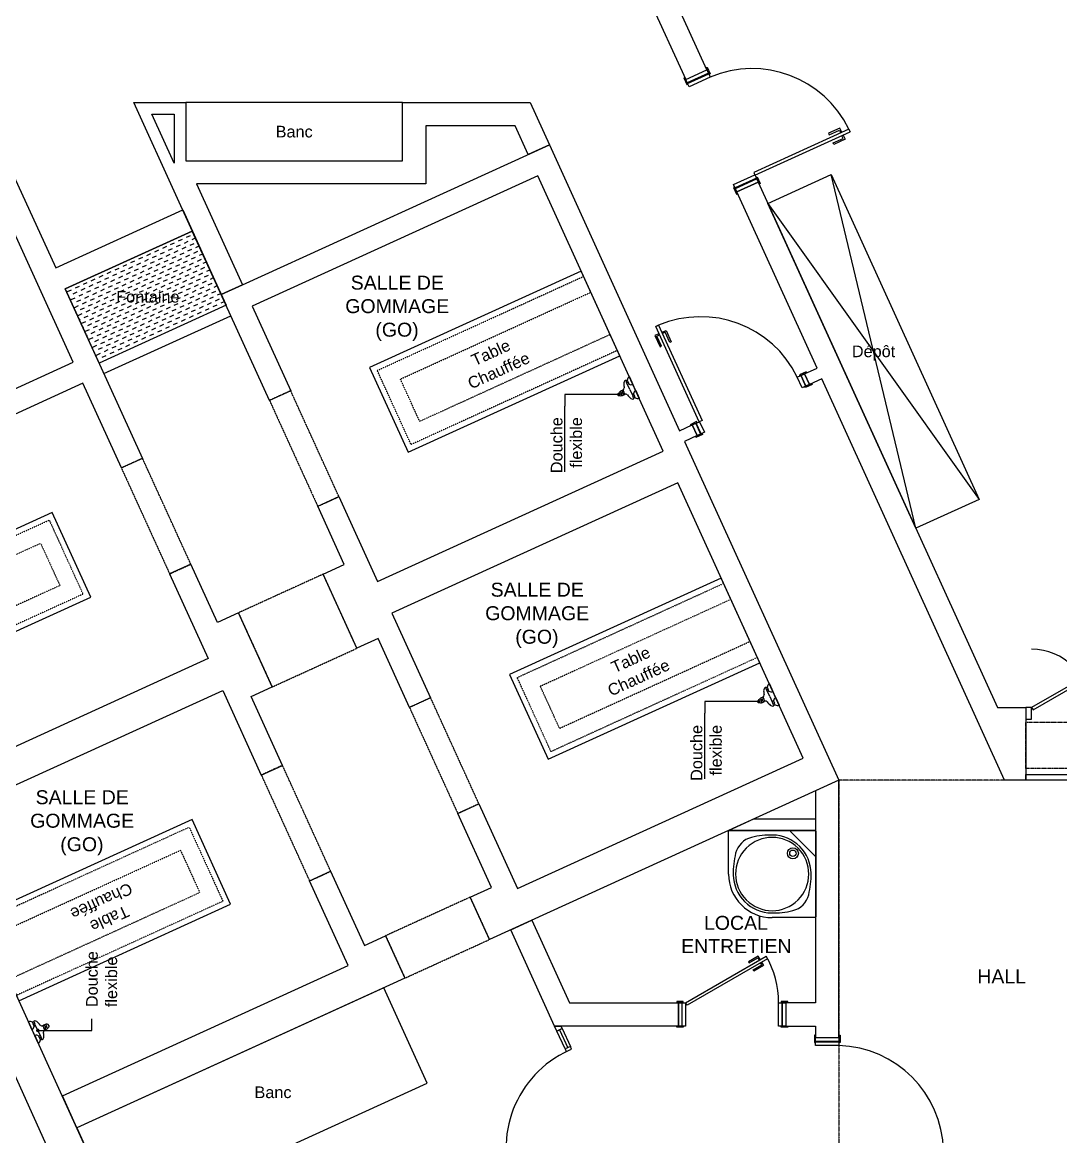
# Model space of a CAD drawing. Header units: millimetres. Extents: x 61345 to 69644, y 9491 to 29385.
# Drawn here: x 64145 to 65038, y 11922 to 12880 of the extents above; entities that cross this region are included whole.
import ezdxf
from ezdxf.enums import TextEntityAlignment as Align

# ---------------------------------------------------------------- set-up
doc = ezdxf.new("R2010")
doc.units = ezdxf.units.MM
doc.linetypes.add('ACAD_ISO03W100', pattern=[30, 12, -18])
doc.linetypes.add('DASHED2', pattern=[0.375, 0.25, -0.125])
doc.layers.add('Plan Archi', color=8, linetype='Continuous')
doc.styles.get("Standard").update_dxf_attribs({"font": 'arial.ttf'})

# ---------------------------------------------------------------- blocks, each defined once
blk = doc.blocks.new('_Dot')
at = {"color": 0, "linetype": 'ByBlock', "lineweight": -2}
blk.add_line((-0.5, 0), (-1, 0), dxfattribs=at)
at = {"color": 0, "linetype": 'ByBlock', "const_width": 0.5}
blk.add_lwpolyline([(-0.25, 0, 1), (0.25, 0, 1)], format="xyb", close=True, dxfattribs=at)

msp = doc.modelspace()

# ---------------------------------------------------------------- linework, layer by layer
at = {"layer": 'Plan Archi'}
for p, q in [((63046.05, 14371.4), (64427.46, 11340.91)), ((64446.75, 11370.91), (63092.57, 14341.58)), ((64665.82, 12939.87), (64715.66, 12830.54)), ((64733.85, 12838.84), (64687.8, 12939.87)), ((64715.66, 12830.54), (64733.85, 12838.84)), ((64715.66, 12830.54), (64733.85, 12838.84)), ((64735.19, 12835.92), (64716.99, 12827.62)), ((64717.18, 12827.2), (64735.38, 12835.5)), ((64733.17, 12840.71), (64734, 12841.09)), ((64735.77, 12835.01), (64733.17, 12840.71)), ((64733.85, 12838.84), (64735.19, 12835.92)), ((64734, 12841.09), (64736.6, 12835.39)), ((64735.38, 12835.5), (64736.71, 12832.58)), ((64736.6, 12835.39), (64735.77, 12835.01)), ((64714.69, 12832.29), (64713.86, 12831.91)), ((64713.86, 12831.91), (64716.46, 12826.2)), ((64717.29, 12826.59), (64714.69, 12832.29)), ((64716.99, 12827.62), (64715.66, 12830.54)), ((64716.46, 12826.2), (64717.29, 12826.59)), ((64718.51, 12824.28), (64717.18, 12827.2)), ((64736.71, 12832.58), (64718.51, 12824.28)), ((64316.28, 12645.77), (64241.06, 12810.77)), ((64241.06, 12810.77), (64285.83, 12810.77)), ((64285.83, 12810.77), (64285.83, 12760.77)), ((64472.12, 12810.77), (64285.83, 12810.77)), ((64285.83, 12810.77), (64285.83, 12760.77)), ((64472.12, 12760.77), (64472.12, 12810.77)), ((64472.12, 12760.77), (64472.12, 12810.77)), ((64472.12, 12810.77), (64581.8, 12810.77)), ((64581.8, 12810.77), (64598.39, 12774.37)), ((64275.83, 12758.6), (64256.61, 12800.77)), ((64256.61, 12800.77), (64275.83, 12800.77)), ((64275.83, 12800.77), (64275.83, 12758.6)), ((64568.94, 12790.77), (64492.12, 12790.77)), ((64492.12, 12790.77), (64492.12, 12740.77)), ((64580.19, 12766.08), (64568.94, 12790.77)), ((64855.94, 12788.02), (64774.04, 12750.69)), ((64775.14, 12748.28), (64857.04, 12785.62)), ((64848.19, 12788.84), (64838.43, 12784.39)), ((64839, 12783.14), (64847.74, 12787.12)), ((64847.74, 12787.12), (64848.77, 12784.84)), ((64849.77, 12785.39), (64848.19, 12788.84)), ((64857.04, 12785.62), (64855.94, 12788.02)), ((64855.94, 12788.02), (64857.04, 12785.62)), ((64838.43, 12784.39), (64839, 12783.14)), ((64842.24, 12776.03), (64850.97, 12780.01)), ((64842.81, 12774.78), (64842.24, 12776.03)), ((64852.57, 12779.23), (64842.81, 12774.78)), ((64850.97, 12780.01), (64849.94, 12782.29)), ((64851, 12782.69), (64852.57, 12779.23)), ((64334.47, 12654.07), (64598.39, 12774.37)), ((64598.39, 12774.37), (64580.19, 12766.08)), ((64598.39, 12774.37), (64710.38, 12528.7)), ((64285.83, 12760.77), (64472.12, 12760.77)), ((64285.83, 12760.77), (64472.12, 12760.77)), ((64138.06, 12747.42), (64173.9, 12668.79)), ((64588.45, 12747.86), (64342.77, 12635.87)), ((64696.31, 12511.29), (64588.45, 12747.86)), ((64756.8, 12740.28), (64775, 12748.57)), ((64774.04, 12750.69), (64775.14, 12748.28)), ((64775, 12748.57), (64776.33, 12745.65)), ((64786.15, 12724.12), (64840.75, 12749)), ((64840.75, 12749), (64968.03, 12469.78)), ((64913.44, 12444.9), (64840.75, 12749)), ((64188.89, 12587.7), (64119.86, 12739.13)), ((64492.12, 12740.77), (64294.95, 12740.77)), ((64294.95, 12740.77), (64334.47, 12654.07)), ((64757.62, 12738.13), (64756.78, 12737.75)), ((64756.78, 12737.75), (64759.38, 12732.05)), ((64758.14, 12737.36), (64756.8, 12740.28)), ((64759.66, 12734.02), (64756.8, 12740.28)), ((64760.22, 12732.43), (64757.62, 12738.13)), ((64759.59, 12734.16), (64757.82, 12738.05)), ((64776.33, 12745.65), (64758.14, 12737.36)), ((64758.33, 12736.94), (64776.52, 12745.24)), ((64759.66, 12734.02), (64777.86, 12742.31)), ((64777.86, 12742.31), (64759.66, 12734.02)), ((64776.09, 12746.55), (64776.93, 12746.93)), ((64778.69, 12740.85), (64776.09, 12746.55)), ((64776.52, 12745.24), (64777.86, 12742.31)), ((64776.93, 12746.93), (64779.53, 12741.23)), ((64777.86, 12742.31), (64983.62, 12290.92)), ((64779.53, 12741.23), (64778.69, 12740.85)), ((64759.38, 12732.05), (64760.22, 12732.43)), ((64828.57, 12582.57), (64759.66, 12734.02)), ((64173.9, 12668.79), (64283.09, 12718.56)), ((64283.09, 12718.56), (64316.28, 12645.77)), ((64913.44, 12444.9), (64786.15, 12724.12)), ((64786.15, 12724.12), (64968.03, 12469.78)), ((64182.2, 12650.59), (64291.39, 12700.36)), ((64291.39, 12700.36), (64182.2, 12650.59)), ((64291.39, 12700.36), (64320.42, 12636.67)), ((64357.75, 12554.78), (64291.39, 12700.36)), ((64272.74, 12688.79), (64276.16, 12690.35)), ((64279.57, 12691.91), (64282.98, 12693.46)), ((64284.54, 12690.05), (64287.95, 12691.6)), ((64286.39, 12695.02), (64289.81, 12696.57)), ((64289.5, 12688.19), (64292.92, 12689.75)), ((64291.36, 12693.16), (64294.1, 12694.41)), ((64252.27, 12679.46), (64255.68, 12681.02)), ((64259.1, 12682.57), (64262.51, 12684.13)), ((64264.06, 12680.72), (64267.48, 12682.27)), ((64265.92, 12685.68), (64269.33, 12687.24)), ((64269.03, 12678.86), (64272.44, 12680.41)), ((64270.89, 12683.83), (64274.3, 12685.38)), ((64275.86, 12681.97), (64279.27, 12683.53)), ((64277.71, 12686.94), (64281.12, 12688.49)), ((64280.82, 12680.11), (64284.24, 12681.67)), ((64282.68, 12685.08), (64286.09, 12686.64)), ((64287.65, 12683.22), (64291.06, 12684.78)), ((64292.62, 12681.37), (64296.03, 12682.92)), ((64294.47, 12686.34), (64297.21, 12687.59)), ((64297.58, 12679.51), (64300.33, 12680.76)), ((64231.8, 12670.13), (64235.21, 12671.68)), ((64238.62, 12673.24), (64242.04, 12674.8)), ((64243.59, 12671.38), (64247, 12672.94)), ((64245.45, 12676.35), (64248.86, 12677.91)), ((64248.56, 12669.53), (64251.97, 12671.08)), ((64250.42, 12674.49), (64253.83, 12676.05)), ((64255.38, 12672.64), (64258.79, 12674.19)), ((64257.24, 12677.61), (64260.65, 12679.16)), ((64260.35, 12670.78), (64263.76, 12672.34)), ((64262.21, 12675.75), (64265.62, 12677.3)), ((64265.32, 12668.92), (64268.73, 12670.48)), ((64267.17, 12673.89), (64270.59, 12675.45)), ((64272.14, 12672.03), (64275.55, 12673.59)), ((64274, 12677), (64277.41, 12678.56)), ((64277.11, 12670.18), (64280.52, 12671.73)), ((64278.97, 12675.15), (64282.38, 12676.7)), ((64283.93, 12673.29), (64287.35, 12674.84)), ((64285.79, 12678.26), (64289.2, 12679.81)), ((64288.9, 12671.43), (64292.31, 12672.99)), ((64290.76, 12676.4), (64294.17, 12677.96)), ((64293.87, 12669.58), (64297.28, 12671.13)), ((64295.73, 12674.54), (64299.14, 12676.1)), ((64300.69, 12672.69), (64303.44, 12673.94)), ((64211.33, 12660.8), (64214.74, 12662.35)), ((64218.15, 12663.91), (64221.56, 12665.46)), ((64223.12, 12662.05), (64226.53, 12663.61)), ((64224.97, 12667.02), (64228.39, 12668.57)), ((64228.09, 12660.19), (64231.5, 12661.75)), ((64229.94, 12665.16), (64233.35, 12666.72)), ((64234.91, 12663.3), (64238.32, 12664.86)), ((64236.77, 12668.27), (64240.18, 12669.83)), ((64239.88, 12661.45), (64243.29, 12663)), ((64241.73, 12666.42), (64245.15, 12667.97)), ((64244.84, 12659.59), (64248.26, 12661.15)), ((64246.7, 12664.56), (64250.11, 12666.11)), ((64251.67, 12662.7), (64255.08, 12664.26)), ((64253.53, 12667.67), (64256.94, 12669.23)), ((64256.64, 12660.85), (64260.05, 12662.4)), ((64258.49, 12665.81), (64261.91, 12667.37)), ((64263.46, 12663.96), (64266.87, 12665.51)), ((64268.43, 12662.1), (64271.84, 12663.66)), ((64270.29, 12667.07), (64273.7, 12668.62)), ((64273.4, 12660.24), (64276.81, 12661.8)), ((64275.25, 12665.21), (64278.67, 12666.77)), ((64280.22, 12663.35), (64283.63, 12664.91)), ((64282.08, 12668.32), (64285.49, 12669.88)), ((64285.19, 12661.5), (64288.6, 12663.05)), ((64287.05, 12666.46), (64290.46, 12668.02)), ((64290.16, 12659.64), (64293.57, 12661.2)), ((64292.01, 12664.61), (64295.43, 12666.16)), ((64296.98, 12662.75), (64300.39, 12664.31)), ((64298.84, 12667.72), (64302.25, 12669.27)), ((64301.95, 12660.89), (64305.36, 12662.45)), ((64303.81, 12665.86), (64306.55, 12667.11)), ((64625.79, 12665.97), (64443.81, 12583.01)), ((64658.97, 12593.18), (64625.79, 12665.97)), ((64190.85, 12651.46), (64194.26, 12653.02)), ((64197.68, 12654.57), (64201.09, 12656.13)), ((64202.64, 12652.72), (64206.06, 12654.27)), ((64204.5, 12657.69), (64207.91, 12659.24)), ((64207.61, 12650.86), (64211.02, 12652.42)), ((64209.47, 12655.83), (64212.88, 12657.38)), ((64214.44, 12653.97), (64217.85, 12655.53)), ((64216.29, 12658.94), (64219.71, 12660.5)), ((64219.4, 12652.12), (64222.82, 12653.67)), ((64221.26, 12657.08), (64224.67, 12658.64)), ((64224.37, 12650.26), (64227.78, 12651.81)), ((64226.23, 12655.23), (64229.64, 12656.78)), ((64231.2, 12653.37), (64234.61, 12654.92)), ((64233.05, 12658.34), (64236.47, 12659.89)), ((64236.16, 12651.51), (64239.58, 12653.07)), ((64238.02, 12656.48), (64241.43, 12658.04)), ((64241.13, 12649.66), (64244.54, 12651.21)), ((64242.99, 12654.62), (64246.4, 12656.18)), ((64247.96, 12652.77), (64251.37, 12654.32)), ((64249.81, 12657.73), (64253.22, 12659.29)), ((64252.92, 12650.91), (64256.34, 12652.47)), ((64254.78, 12655.88), (64258.19, 12657.43)), ((64259.75, 12654.02), (64263.16, 12655.58)), ((64261.6, 12658.99), (64265.02, 12660.54)), ((64264.72, 12652.16), (64268.13, 12653.72)), ((64266.57, 12657.13), (64269.98, 12658.69)), ((64269.68, 12650.31), (64273.1, 12651.86)), ((64271.54, 12655.28), (64274.95, 12656.83)), ((64276.51, 12653.42), (64279.92, 12654.97)), ((64278.36, 12658.39), (64281.78, 12659.94)), ((64281.48, 12651.56), (64284.89, 12653.12)), ((64283.33, 12656.53), (64286.74, 12658.08)), ((64286.44, 12649.71), (64289.86, 12651.26)), ((64288.3, 12654.67), (64291.71, 12656.23)), ((64293.27, 12652.82), (64296.68, 12654.37)), ((64295.12, 12657.78), (64298.54, 12659.34)), ((64298.23, 12650.96), (64301.65, 12652.51)), ((64300.09, 12655.93), (64303.5, 12657.48)), ((64305.06, 12654.07), (64308.47, 12655.63)), ((64306.92, 12659.04), (64309.66, 12660.29)), ((64310.03, 12652.21), (64312.77, 12653.46)), ((64316.28, 12645.77), (64334.47, 12654.07)), ((64334.47, 12654.07), (64316.28, 12645.77)), ((64211.23, 12586.9), (64182.2, 12650.59)), ((64182.2, 12650.59), (64248.56, 12505)), ((64184.03, 12648.35), (64187.44, 12649.91)), ((64184.91, 12644.63), (64185.58, 12644.94)), ((64187.14, 12641.53), (64190.55, 12643.08)), ((64189, 12646.5), (64192.41, 12648.05)), ((64193.96, 12644.64), (64197.38, 12646.19)), ((64195.82, 12649.61), (64199.23, 12651.16)), ((64198.93, 12642.78), (64202.34, 12644.34)), ((64200.79, 12647.75), (64204.2, 12649.31)), ((64203.9, 12640.93), (64207.31, 12642.48)), ((64205.76, 12645.89), (64209.17, 12647.45)), ((64210.72, 12644.04), (64214.14, 12645.59)), ((64212.58, 12649), (64215.99, 12650.56)), ((64215.69, 12642.18), (64219.1, 12643.74)), ((64217.55, 12647.15), (64220.96, 12648.7)), ((64220.66, 12640.32), (64224.07, 12641.88)), ((64222.52, 12645.29), (64225.93, 12646.85)), ((64227.48, 12643.43), (64230.89, 12644.99)), ((64229.34, 12648.4), (64232.75, 12649.96)), ((64232.45, 12641.58), (64235.86, 12643.13)), ((64234.31, 12646.55), (64237.72, 12648.1)), ((64239.27, 12644.69), (64242.69, 12646.24)), ((64244.24, 12642.83), (64247.65, 12644.39)), ((64246.1, 12647.8), (64249.51, 12649.35)), ((64249.21, 12640.97), (64252.62, 12642.53)), ((64251.07, 12645.94), (64254.48, 12647.5)), ((64256.03, 12644.09), (64259.45, 12645.64)), ((64257.89, 12649.05), (64261.3, 12650.61)), ((64261, 12642.23), (64264.41, 12643.78)), ((64262.86, 12647.2), (64266.27, 12648.75)), ((64265.97, 12640.37), (64269.38, 12641.93)), ((64267.83, 12645.34), (64271.24, 12646.9)), ((64272.79, 12643.48), (64276.21, 12645.04)), ((64274.65, 12648.45), (64278.06, 12650.01)), ((64277.76, 12641.63), (64281.17, 12643.18)), ((64279.62, 12646.59), (64283.03, 12648.15)), ((64284.59, 12644.74), (64288, 12646.29)), ((64289.55, 12642.88), (64292.97, 12644.44)), ((64291.41, 12647.85), (64294.82, 12649.4)), ((64294.52, 12641.02), (64297.93, 12642.58)), ((64296.38, 12645.99), (64299.79, 12647.55)), ((64301.35, 12644.13), (64304.76, 12645.69)), ((64303.2, 12649.1), (64306.61, 12650.66)), ((64306.31, 12642.28), (64309.73, 12643.83)), ((64308.17, 12647.25), (64311.58, 12648.8)), ((64311.28, 12640.42), (64314.69, 12641.98)), ((64313.14, 12645.39), (64315.88, 12646.64)), ((64188.02, 12637.81), (64188.69, 12638.12)), ((64190.25, 12634.7), (64193.66, 12636.26)), ((64192.11, 12639.67), (64195.52, 12641.23)), ((64195.22, 12632.85), (64198.63, 12634.4)), ((64197.07, 12637.81), (64200.49, 12639.37)), ((64200.19, 12630.99), (64203.6, 12632.55)), ((64202.04, 12635.96), (64205.45, 12637.51)), ((64207.01, 12634.1), (64210.42, 12635.66)), ((64208.87, 12639.07), (64212.28, 12640.62)), ((64320.42, 12636.67), (64211.23, 12586.9)), ((64211.98, 12632.24), (64215.39, 12633.8)), ((64213.83, 12637.21), (64217.25, 12638.77)), ((64218.8, 12635.36), (64222.21, 12636.91)), ((64223.77, 12633.5), (64227.18, 12635.05)), ((64225.63, 12638.47), (64229.04, 12640.02)), ((64228.74, 12631.64), (64232.15, 12633.2)), ((64230.59, 12636.61), (64234.01, 12638.17)), ((64235.56, 12634.75), (64238.97, 12636.31)), ((64237.42, 12639.72), (64240.83, 12641.28)), ((64240.53, 12632.9), (64243.94, 12634.45)), ((64242.39, 12637.86), (64245.8, 12639.42)), ((64245.5, 12631.04), (64248.91, 12632.59)), ((64247.35, 12636.01), (64250.77, 12637.56)), ((64252.32, 12634.15), (64255.73, 12635.71)), ((64254.18, 12639.12), (64257.59, 12640.67)), ((64257.29, 12632.29), (64260.7, 12633.85)), ((64259.15, 12637.26), (64262.56, 12638.82)), ((64264.11, 12635.4), (64267.53, 12636.96)), ((64269.08, 12633.55), (64272.49, 12635.1)), ((64270.94, 12638.52), (64274.35, 12640.07)), ((64274.05, 12631.69), (64277.46, 12633.25)), ((64275.9, 12636.66), (64279.32, 12638.21)), ((64280.87, 12634.8), (64284.28, 12636.36)), ((64282.73, 12639.77), (64286.14, 12641.33)), ((64285.84, 12632.95), (64289.25, 12634.5)), ((64287.7, 12637.91), (64291.11, 12639.47)), ((64290.81, 12631.09), (64294.22, 12632.64)), ((64292.66, 12636.06), (64296.08, 12637.61)), ((64297.63, 12634.2), (64301.04, 12635.75)), ((64299.49, 12639.17), (64302.9, 12640.72)), ((64302.6, 12632.34), (64306.01, 12633.9)), ((64304.46, 12637.31), (64307.87, 12638.87)), ((64309.42, 12635.45), (64312.84, 12637.01)), ((64316.25, 12638.56), (64318.99, 12639.81)), ((64342.77, 12635.87), (64375.95, 12563.07)), ((64191.13, 12630.99), (64191.81, 12631.29)), ((64193.36, 12627.88), (64196.77, 12629.44)), ((64194.25, 12624.16), (64194.92, 12624.47)), ((64196.47, 12621.06), (64199.88, 12622.61)), ((64198.33, 12626.02), (64201.74, 12627.58)), ((64203.3, 12624.17), (64206.71, 12625.72)), ((64205.15, 12629.13), (64208.56, 12630.69)), ((64208.26, 12622.31), (64211.68, 12623.86)), ((64210.12, 12627.28), (64213.53, 12628.83)), ((64215.09, 12625.42), (64218.5, 12626.98)), ((64215.38, 12577.8), (64324.57, 12627.57)), ((64216.94, 12630.39), (64220.36, 12631.94)), ((64220.06, 12623.56), (64223.47, 12625.12)), ((64221.91, 12628.53), (64225.32, 12630.09)), ((64225.02, 12621.71), (64228.44, 12623.26)), ((64226.88, 12626.67), (64230.29, 12628.23)), ((64231.85, 12624.82), (64235.26, 12626.37)), ((64233.7, 12629.79), (64237.12, 12631.34)), ((64236.82, 12622.96), (64240.23, 12624.52)), ((64238.67, 12627.93), (64242.08, 12629.48)), ((64241.78, 12621.1), (64245.2, 12622.66)), ((64243.64, 12626.07), (64247.05, 12627.63)), ((64248.61, 12624.22), (64252.02, 12625.77)), ((64250.46, 12629.18), (64253.88, 12630.74)), ((64253.58, 12622.36), (64256.99, 12623.91)), ((64255.43, 12627.33), (64258.84, 12628.88)), ((64260.4, 12625.47), (64263.81, 12627.02)), ((64262.26, 12630.44), (64265.67, 12631.99)), ((64265.37, 12623.61), (64268.78, 12625.17)), ((64267.22, 12628.58), (64270.64, 12630.14)), ((64270.33, 12621.76), (64273.75, 12623.31)), ((64272.19, 12626.72), (64275.6, 12628.28)), ((64277.16, 12624.87), (64280.57, 12626.42)), ((64279.02, 12629.83), (64282.43, 12631.39)), ((64282.13, 12623.01), (64285.54, 12624.57)), ((64283.98, 12627.98), (64287.4, 12629.53)), ((64288.95, 12626.12), (64292.36, 12627.68)), ((64295.78, 12629.23), (64299.19, 12630.79)), ((64197.36, 12617.34), (64198.03, 12617.64)), ((64199.58, 12614.23), (64202.99, 12615.79)), ((64201.44, 12619.2), (64204.85, 12620.75)), ((64204.55, 12612.37), (64207.96, 12613.93)), ((64206.41, 12617.34), (64209.82, 12618.9)), ((64211.37, 12615.48), (64214.79, 12617.04)), ((64213.23, 12620.45), (64216.64, 12622.01)), ((64216.34, 12613.63), (64219.75, 12615.18)), ((64218.2, 12618.6), (64221.61, 12620.15)), ((64221.31, 12611.77), (64224.72, 12613.33)), ((64223.17, 12616.74), (64226.58, 12618.29)), ((64228.13, 12614.88), (64231.55, 12616.44)), ((64229.99, 12619.85), (64233.4, 12621.41)), ((64233.1, 12613.03), (64236.51, 12614.58)), ((64234.96, 12617.99), (64238.37, 12619.55)), ((64239.93, 12616.14), (64243.34, 12617.69)), ((64244.89, 12614.28), (64248.31, 12615.84)), ((64246.75, 12619.25), (64250.16, 12620.8)), ((64249.86, 12612.42), (64253.27, 12613.98)), ((64251.72, 12617.39), (64255.13, 12618.95)), ((64256.69, 12615.53), (64260.1, 12617.09)), ((64258.54, 12620.5), (64261.95, 12622.06)), ((64261.65, 12613.68), (64265.07, 12615.23)), ((64263.51, 12618.64), (64266.92, 12620.2)), ((64268.48, 12616.79), (64271.89, 12618.34)), ((64275.3, 12619.9), (64278.71, 12621.45)), ((64689.9, 12618.28), (64692.3, 12619.38)), ((64692.3, 12619.38), (64689.9, 12618.28)), ((64727.24, 12536.38), (64689.9, 12618.28)), ((64692.3, 12619.38), (64729.64, 12537.47)), ((64695.24, 12613.33), (64698.69, 12614.91)), ((64697.91, 12613.31), (64695.63, 12612.27)), ((64701.89, 12604.58), (64697.91, 12613.31)), ((64698.69, 12614.91), (64703.14, 12605.15)), ((64200.47, 12610.51), (64201.14, 12610.82)), ((64202.69, 12607.41), (64206.11, 12608.96)), ((64203.58, 12603.69), (64204.25, 12603.99)), ((64207.66, 12605.55), (64211.07, 12607.11)), ((64209.52, 12610.52), (64212.93, 12612.07)), ((64212.63, 12603.69), (64216.04, 12605.25)), ((64214.49, 12608.66), (64217.9, 12610.22)), ((64217.6, 12601.84), (64221.01, 12603.39)), ((64219.45, 12606.8), (64222.87, 12608.36)), ((64224.42, 12604.95), (64227.83, 12606.5)), ((64226.28, 12609.91), (64229.69, 12611.47)), ((64229.39, 12603.09), (64232.8, 12604.65)), ((64231.25, 12608.06), (64234.66, 12609.61)), ((64236.21, 12606.2), (64239.63, 12607.76)), ((64238.07, 12611.17), (64241.48, 12612.72)), ((64241.18, 12604.34), (64244.59, 12605.9)), ((64243.04, 12609.31), (64246.45, 12610.87)), ((64248, 12607.46), (64251.42, 12609.01)), ((64254.83, 12610.57), (64258.24, 12612.12)), ((64692.54, 12612.1), (64689.08, 12610.53)), ((64689.08, 12610.53), (64693.53, 12600.77)), ((64690.8, 12610.07), (64693.08, 12611.11)), ((64694.78, 12601.34), (64690.8, 12610.07)), ((64703.14, 12605.15), (64701.89, 12604.58)), ((64205.8, 12600.58), (64209.22, 12602.14)), ((64206.69, 12596.86), (64207.36, 12597.17)), ((64208.92, 12593.76), (64212.33, 12595.31)), ((64210.77, 12598.73), (64214.18, 12600.28)), ((64215.74, 12596.87), (64219.15, 12598.42)), ((64220.71, 12595.01), (64224.12, 12596.57)), ((64222.56, 12599.98), (64225.98, 12601.53)), ((64227.53, 12598.12), (64230.94, 12599.68)), ((64234.36, 12601.23), (64237.77, 12602.79)), ((64693.53, 12600.77), (64694.78, 12601.34)), ((63943.21, 12475.71), (64188.89, 12587.7)), ((64209.8, 12590.04), (64210.47, 12590.35)), ((64213.88, 12591.9), (64217.3, 12593.46)), ((64476.99, 12510.22), (64658.97, 12593.18)), ((64443.81, 12583.01), (64476.99, 12510.22)), ((64670.2, 12568.56), (64667.24, 12575.05)), ((64667.27, 12574.98), (64670.2, 12568.56)), ((64675.57, 12556.79), (64667.27, 12574.98)), ((64811.53, 12574.8), (64814.45, 12576.14)), ((64815.68, 12565.7), (64811.53, 12574.8)), ((64819.16, 12579.45), (64813.45, 12576.85)), ((64813.45, 12576.85), (64813.83, 12576.02)), ((64813.83, 12576.02), (64819.54, 12578.62)), ((64814.45, 12576.14), (64818.6, 12567.04)), ((64814.87, 12576.33), (64817.79, 12577.66)), ((64819.02, 12567.23), (64814.87, 12576.33)), ((64817.79, 12577.66), (64828.57, 12582.57)), ((64817.79, 12577.66), (64821.94, 12568.56)), ((64821.94, 12568.56), (64817.79, 12577.66)), ((64819.54, 12578.62), (64819.16, 12579.45)), ((64197.18, 12569.5), (63951.51, 12457.51)), ((64230.37, 12496.71), (64197.18, 12569.5)), ((64664.04, 12571.85), (64664.9, 12569.96)), ((64665.33, 12572.21), (64664.12, 12571.66)), ((64667.56, 12564.12), (64664.82, 12570.13)), ((64665.29, 12572.3), (64666.1, 12570.51)), ((64666.8, 12568.98), (64665.6, 12568.43)), ((64666.85, 12568.88), (64666.03, 12570.67)), ((64818.6, 12567.04), (64815.68, 12565.7)), ((64818.11, 12566.64), (64823.81, 12569.24)), ((64818.49, 12565.81), (64818.11, 12566.64)), ((64824.19, 12568.41), (64818.49, 12565.81)), ((64821.94, 12568.56), (64819.02, 12567.23)), ((64832.71, 12573.47), (64821.94, 12568.56)), ((64823.81, 12569.24), (64824.19, 12568.41)), ((64989.71, 12228.42), (64832.71, 12573.47)), ((64375.95, 12563.07), (64357.75, 12554.78)), ((64659.48, 12562.15), (64660.12, 12560.73)), ((64660.77, 12559.32), (64660.12, 12560.73)), ((64661.04, 12561.57), (64661.2, 12561.22)), ((64661.78, 12563.49), (64661.05, 12563.15)), ((64661.35, 12560.88), (64661.2, 12561.22)), ((64661.8, 12563.33), (64662.49, 12561.81)), ((64663.18, 12560.29), (64662.49, 12561.81)), ((64663.29, 12560.18), (64662.55, 12559.84)), ((64667.56, 12564.12), (64670.3, 12558.12)), ((64670.73, 12560.37), (64669.52, 12559.82)), ((64671.08, 12556.4), (64670.22, 12558.28)), ((64670.69, 12560.46), (64671.5, 12558.67)), ((64672.2, 12557.14), (64671, 12556.59)), ((64672.25, 12557.04), (64671.43, 12558.83)), ((64675.57, 12556.79), (64672.64, 12563.2)), ((64672.64, 12563.2), (64675.6, 12556.72)), ((64725, 12536.53), (64719.29, 12533.93)), ((64721.27, 12533.66), (64727.53, 12536.51)), ((64724.61, 12535.18), (64727.53, 12536.51)), ((64725.38, 12535.7), (64725, 12536.53)), ((64729.64, 12537.47), (64727.24, 12536.38)), ((64727.53, 12536.51), (64731.67, 12527.41)), ((64710.38, 12528.7), (64721.27, 12533.66)), ((64719.29, 12533.93), (64719.67, 12533.1)), ((64719.67, 12533.1), (64725.38, 12535.7)), ((64725.42, 12524.56), (64721.27, 12533.66)), ((64721.27, 12533.66), (64725.42, 12524.56)), ((64721.41, 12533.72), (64725.3, 12535.5)), ((64724.19, 12534.99), (64728.34, 12525.89)), ((64728.75, 12526.08), (64724.61, 12535.18)), ((64731.67, 12527.41), (64728.75, 12526.08)), ((64725.42, 12524.56), (64714.53, 12519.6)), ((64714.53, 12519.6), (64847.27, 12228.42)), ((64723.95, 12523.72), (64729.65, 12526.32)), ((64724.33, 12522.89), (64723.95, 12523.72)), ((64730.03, 12525.49), (64724.33, 12522.89)), ((64728.34, 12525.89), (64725.42, 12524.56)), ((64729.65, 12526.32), (64730.03, 12525.49)), ((64450.61, 12399.29), (64696.31, 12511.29)), ((64248.56, 12505), (64230.37, 12496.71)), ((64708.74, 12483.98), (64463.06, 12371.99)), ((64816.62, 12247.42), (64708.74, 12483.98)), ((64399.23, 12463.79), (64417.43, 12472.08)), ((64417.43, 12472.08), (64450.61, 12399.29)), ((64968.03, 12469.78), (64913.44, 12444.9)), ((64422.05, 12413.74), (64399.23, 12463.79)), ((64170.82, 12458.57), (63988.84, 12375.62)), ((64204, 12385.78), (64170.82, 12458.57)), ((64290.09, 12414.03), (64271.89, 12405.73)), ((64312.9, 12363.99), (64290.09, 12414.03)), ((64403.85, 12405.45), (64422.05, 12413.74)), ((64271.89, 12405.73), (64305.07, 12332.94)), ((64432.88, 12341.75), (64403.85, 12405.45)), ((64746.09, 12402.1), (64564.1, 12319.14)), ((64779.27, 12329.31), (64746.09, 12402.1)), ((64022.02, 12302.82), (64204, 12385.78)), ((64331.1, 12372.28), (64312.9, 12363.99)), ((64360.13, 12308.59), (64331.1, 12372.28)), ((64463.06, 12371.99), (64496.24, 12299.2)), ((64451.08, 12350.05), (64432.88, 12341.75)), ((64478.04, 12290.9), (64451.08, 12350.05)), ((64305.07, 12332.94), (64059.39, 12220.95)), ((64597.29, 12246.35), (64779.27, 12329.31)), ((64564.1, 12319.14), (64597.29, 12246.35)), ((64341.93, 12300.29), (64360.13, 12308.59)), ((64784.34, 12307.98), (64785.2, 12306.09)), ((64785.63, 12308.34), (64784.43, 12307.79)), ((64785.59, 12308.43), (64786.41, 12306.64)), ((64787.15, 12305.01), (64786.33, 12306.8)), ((64790.5, 12304.69), (64787.55, 12311.18)), ((64787.58, 12311.11), (64790.5, 12304.69)), ((64071.84, 12193.65), (64317.51, 12305.64)), ((64317.51, 12305.64), (64350.7, 12232.85)), ((64368.89, 12241.15), (64341.93, 12300.29)), ((64496.24, 12299.2), (64478.04, 12290.9)), ((64779.78, 12298.28), (64780.43, 12296.86)), ((64781.07, 12295.45), (64780.43, 12296.86)), ((64781.34, 12297.7), (64781.5, 12297.35)), ((64782.09, 12299.62), (64781.35, 12299.28)), ((64781.66, 12297.01), (64781.5, 12297.35)), ((64782.1, 12299.46), (64782.79, 12297.94)), ((64783.49, 12296.42), (64782.79, 12297.94)), ((64787.86, 12300.25), (64785.13, 12306.26)), ((64787.11, 12305.11), (64785.9, 12304.56)), ((64787.86, 12300.25), (64790.6, 12294.25)), ((64795.87, 12292.92), (64792.95, 12299.33)), ((64792.95, 12299.33), (64795.9, 12292.85)), ((64783.59, 12296.31), (64782.86, 12295.97)), ((64791.03, 12296.5), (64789.83, 12295.95)), ((64791.39, 12292.53), (64790.53, 12294.41)), ((64790.99, 12296.59), (64791.81, 12294.8)), ((64792.51, 12293.27), (64791.3, 12292.72)), ((64792.55, 12293.17), (64791.73, 12294.96)), ((64983.62, 12290.92), (65008.03, 12290.92)), ((65008.03, 12290.92), (65008.03, 12228.42)), ((64350.7, 12232.85), (64368.89, 12241.15)), ((64570.95, 12135.43), (64816.62, 12247.42)), ((64847.27, 12228.42), (64546.99, 12091.54)), ((64847.27, 12228.42), (64827.27, 12219.31)), ((64847.27, 12007.17), (64847.27, 12228.42)), ((65008.03, 12228.42), (64989.71, 12228.42)), ((64827.27, 12219.31), (64827.27, 12037.17)), ((64519.56, 12199.93), (64537.76, 12208.22)), ((64537.76, 12208.22), (64570.95, 12135.43)), ((64548.6, 12136.23), (64519.56, 12199.93)), ((64752.27, 12185.12), (64774.2, 12195.12)), ((64774.2, 12195.12), (64827.27, 12195.12)), ((64827.27, 12195.12), (64827.27, 12185.12)), ((64827.27, 12185.12), (64752.27, 12185.12)), ((64752.44, 12147.79), (64752.44, 12184.69)), ((64753.04, 12185.29), (64826.84, 12185.29)), ((64826.42, 12163.62), (64805.77, 12184.27)), ((64827.44, 12184.69), (64827.44, 12110.89)), ((64392.13, 12141.84), (64410.33, 12150.14)), ((64410.33, 12150.14), (64439.37, 12086.44)), ((64425.32, 12069.05), (64392.13, 12141.84)), ((64530.4, 12127.94), (64548.6, 12136.23)), ((64546.99, 12091.54), (64530.4, 12127.94)), ((64565.19, 12099.84), (64583.39, 12108.13)), ((64583.39, 12108.13), (64615.74, 12037.17)), ((64826.84, 12110.29), (64789.94, 12110.29)), ((64602.87, 12017.17), (64565.19, 12099.84)), ((64439.37, 12086.44), (64457.57, 12094.74)), ((64457.57, 12094.74), (64474.16, 12058.34)), ((64777.85, 12077.23), (64769.59, 12072.46)), ((64779.6, 12074.19), (64777.85, 12077.23)), ((64179.68, 11957.07), (64425.32, 12069.05)), ((64769.59, 12072.46), (64770.2, 12071.41)), ((64770.2, 12071.41), (64777.59, 12075.67)), ((64773.67, 12065.4), (64781.06, 12069.66)), ((64782.54, 12069.11), (64774.28, 12064.34)), ((64777.59, 12075.67), (64778.73, 12073.69)), ((64781.06, 12069.66), (64779.98, 12071.52)), ((64780.85, 12072.02), (64782.54, 12069.11)), ((64474.16, 12058.34), (64192.08, 11929.76)), ((64774.28, 12064.34), (64773.67, 12065.4)), ((64455.96, 12050.04), (64192.08, 11929.76)), ((64493.29, 11968.15), (64455.96, 12050.04)), ((64615.74, 12037.17), (64709.37, 12037.17)), ((64713.45, 12038.12), (64707.88, 12038.12)), ((64707.88, 12038.12), (64707.88, 12037.31)), ((64707.88, 12037.31), (64713.45, 12037.31)), ((64709.37, 12017.17), (64709.37, 12037.17)), ((64709.37, 12037.17), (64715.49, 12037.17)), ((64709.37, 12037.17), (64709.37, 12017.17)), ((64709.51, 12037.17), (64713.32, 12037.17)), ((64712.23, 12037.17), (64712.23, 12017.17)), ((64712.64, 12017.17), (64712.64, 12037.17)), ((64712.64, 12037.17), (64715.49, 12037.17)), ((64713.45, 12037.31), (64713.45, 12038.12)), ((64715.49, 12037.17), (64715.49, 12017.17)), ((64795.49, 12017.17), (64795.49, 12037.17)), ((64795.49, 12037.17), (64798.34, 12037.17)), ((64803.37, 12038.12), (64797.8, 12038.12)), ((64797.8, 12038.12), (64797.8, 12037.31)), ((64797.8, 12037.31), (64803.37, 12037.31)), ((64798.34, 12037.17), (64798.34, 12017.17)), ((64798.75, 12017.17), (64798.75, 12037.17)), ((64798.75, 12037.17), (64801.6, 12037.17)), ((64801.6, 12037.17), (64801.6, 12017.17)), ((64827.27, 12037.17), (64801.6, 12037.17)), ((64801.6, 12037.17), (64801.6, 12017.17)), ((64803.37, 12037.31), (64803.37, 12038.12)), ((64153.46, 12014.3), (64150.51, 12020.78)), ((64150.54, 12020.72), (64153.46, 12014.3)), ((64153.86, 12020.46), (64154.68, 12018.67)), ((64153.91, 12020.36), (64155.11, 12020.91)), ((64155.02, 12021.1), (64155.88, 12019.22)), ((64158.54, 12013.38), (64155.81, 12019.38)), ((64155.42, 12017.04), (64154.6, 12018.83)), ((64155.38, 12017.13), (64156.58, 12017.68)), ((64158.54, 12013.38), (64161.28, 12007.37)), ((64162.82, 12017.32), (64163.55, 12017.66)), ((64162.92, 12017.21), (64163.62, 12015.69)), ((64164.31, 12014.17), (64163.62, 12015.69)), ((64164.32, 12014.01), (64165.06, 12014.35)), ((64164.75, 12016.62), (64164.91, 12016.28)), ((64165.07, 12015.93), (64164.91, 12016.28)), ((64165.34, 12018.18), (64165.98, 12016.77)), ((64166.63, 12015.35), (64165.98, 12016.77)), ((64709.37, 12017.17), (64602.87, 12017.17)), ((64707.88, 12016.22), (64707.88, 12017.04)), ((64707.88, 12017.04), (64713.45, 12017.04)), ((64713.45, 12016.22), (64707.88, 12016.22)), ((64712.23, 12017.17), (64709.37, 12017.17)), ((64715.49, 12017.17), (64712.64, 12017.17)), ((64713.45, 12017.04), (64713.45, 12016.22)), ((64798.34, 12017.17), (64795.49, 12017.17)), ((64797.8, 12016.22), (64797.8, 12017.04)), ((64797.8, 12017.04), (64803.37, 12017.04)), ((64803.37, 12016.22), (64797.8, 12016.22)), ((64801.6, 12017.17), (64798.75, 12017.17)), ((64801.6, 12017.17), (64827.27, 12017.17)), ((64803.37, 12017.04), (64803.37, 12016.22)), ((64827.27, 12017.17), (64827.27, 12007.17)), ((64158.83, 12002.52), (64155.91, 12008.94)), ((64155.91, 12008.94), (64158.86, 12002.45)), ((64159.26, 12008.62), (64160.07, 12006.83)), ((64159.3, 12008.52), (64160.51, 12009.07)), ((64160.82, 12005.2), (64160, 12006.99)), ((64160.77, 12005.29), (64161.98, 12005.84)), ((64162.06, 12005.65), (64161.21, 12007.54)), ((64827.11, 12009.16), (64826.2, 12009.16)), ((64826.2, 12009.16), (64826.2, 12002.89)), ((64826.2, 12002.89), (64827.11, 12002.89)), ((64827.11, 12002.89), (64827.11, 12009.16)), ((64827.27, 12007.17), (64847.27, 12007.17)), ((64827.27, 12003.96), (64827.27, 12007.17)), ((64827.27, 12007.17), (64847.27, 12007.17)), ((64847.27, 12003.96), (64827.27, 12003.96)), ((64827.27, 12003.5), (64847.27, 12003.5)), ((64827.27, 12000.29), (64827.27, 12003.5)), ((64847.27, 12000.29), (64827.27, 12000.29)), ((64847.27, 12007.17), (64847.27, 12003.96)), ((64847.27, 12003.5), (64847.27, 12000.29)), ((64847.42, 12009.16), (64848.33, 12009.16)), ((64847.42, 12002.89), (64847.42, 12009.16)), ((64848.33, 12002.89), (64847.42, 12002.89)), ((64848.33, 12009.16), (64848.33, 12002.89)), ((64311.31, 11885.19), (64493.29, 11968.15)), ((64192.08, 11929.76), (64179.68, 11957.07)), ((64192.08, 11929.76), (64312.37, 11665.88))]:
    msp.add_line(p, q, dxfattribs=at)
at = {"layer": 'Plan Archi', "linetype": 'ACAD_ISO03W100', "ltscale": 0.009}
for p, q in [((64450.43, 12580.54), (64627.86, 12661.42)), ((64470.3, 12573.11), (64634.08, 12647.77)), ((64650.68, 12611.38), (64486.89, 12536.72)), ((64656.9, 12597.73), (64479.46, 12516.84)), ((64479.46, 12516.84), (64450.43, 12580.54)), ((64486.89, 12536.72), (64470.3, 12573.11)), ((63990.91, 12371.07), (64168.34, 12451.95)), ((64168.34, 12451.95), (64197.38, 12388.26)), ((63997.13, 12357.42), (64160.92, 12432.08)), ((64160.92, 12432.08), (64177.51, 12395.68)), ((64177.51, 12395.68), (64013.72, 12321.02)), ((64570.73, 12316.67), (64748.16, 12397.55)), ((64197.38, 12388.26), (64019.95, 12307.37)), ((64590.6, 12309.24), (64754.38, 12383.9)), ((64770.97, 12347.51), (64607.19, 12272.84)), ((64777.2, 12333.86), (64599.76, 12252.97)), ((64599.76, 12252.97), (64570.73, 12316.67)), ((64607.19, 12272.84), (64590.6, 12309.24))]:
    msp.add_line(p, q, dxfattribs=at)
at = {"layer": 'Plan Archi', "linetype": 'DASHED2'}
for p, q in [((64375.95, 12563.07), (64357.75, 12554.78)), ((64417.43, 12472.08), (64375.95, 12563.07)), ((64357.75, 12554.78), (64399.23, 12463.79)), ((64248.56, 12505), (64230.37, 12496.71)), ((64290.09, 12414.03), (64248.56, 12505)), ((64230.37, 12496.71), (64271.89, 12405.73)), ((64399.23, 12463.79), (64417.43, 12472.08)), ((64271.89, 12405.73), (64290.09, 12414.03)), ((64403.85, 12405.45), (64331.01, 12372.24)), ((64432.88, 12341.75), (64403.85, 12405.45)), ((64331.01, 12372.24), (64360.05, 12308.55)), ((64360.05, 12308.55), (64432.88, 12341.75)), ((64496.28, 12299.22), (64478.08, 12290.92)), ((64537.76, 12208.22), (64496.28, 12299.22)), ((64478.08, 12290.92), (64519.56, 12199.93)), ((64368.89, 12241.15), (64350.7, 12232.85)), ((64410.37, 12150.15), (64368.89, 12241.15)), ((64350.7, 12232.85), (64392.18, 12141.86)), ((64847.27, 12228.42), (64847.27, 11891.09)), ((65128.03, 12228.42), (64847.27, 12228.42)), ((64519.56, 12199.93), (64537.76, 12208.22)), ((64392.18, 12141.86), (64410.37, 12150.15)), ((64530.4, 12127.94), (64457.57, 12094.74)), ((64546.99, 12091.54), (64530.4, 12127.94)), ((64457.57, 12094.74), (64474.16, 12058.34)), ((64474.16, 12058.34), (64546.99, 12091.54))]:
    msp.add_line(p, q, dxfattribs=at)
at = {"layer": 'Plan Archi', "linetype": 'ByBlock', "lineweight": -2}
for p, q in [((64611.59, 12559.81), (64611.59, 12549.81)), ((64655.11, 12559.81), (64611.59, 12559.81)), ((64611.59, 12493.32), (64611.59, 12549.81)), ((64731.9, 12295.94), (64731.9, 12285.94)), ((64205.06, 12013.38), (64205.06, 12023.38))]:
    msp.add_line(p, q, dxfattribs=at)
at = {"layer": 'Plan Archi', "color": 0, "linetype": 'ByBlock', "lineweight": -2}
msp.add_line((64656.61, 12559.81), (64655.11, 12559.81), dxfattribs=at)
at = {"layer": 'Plan Archi', "color": 0, "linetype": 'ByBlock', "const_width": 1.5}
msp.add_lwpolyline([(64657.36, 12559.81, 1), (64658.86, 12559.81, 1)], format="xyb", close=True, dxfattribs=at)
at = {"layer": 'Plan Archi'}
for points in [[(64795.87, 12292.92), (64787.58, 12311.11)], [(64158.83, 12002.52), (64150.54, 12020.72)], [(64607.13, 12013.86), (64614.14, 11998.49)]]:
    msp.add_lwpolyline(points, dxfattribs=at)
for points in [[(65013.03, 12290.92), (65014.28, 12288.76), (65057.58, 12313.76), (65056.33, 12315.92)], [(65008.03, 12290.92), (65008.03, 12280.92), (65013.03, 12280.92), (65013.03, 12290.92)], [(65008.03, 12228.42), (65008.03, 12233.42), (65068.03, 12233.42), (65068.03, 12228.42)], [(64109.12, 12111.74), (64142.31, 12038.95), (64324.29, 12121.9), (64291.11, 12194.7)], [(64715.49, 12037.17), (64784.77, 12077.17), (64786.02, 12075.01), (64716.74, 12035.01)], [(64608.37, 12017.17), (64609.41, 12014.9), (64604.86, 12012.82), (64602.87, 12017.17)], [(64609.41, 12014.9), (64616.41, 11999.53), (64611.86, 11997.45), (64604.86, 12012.82)], [(64617.45, 11997.25), (64616.41, 11999.53), (64611.86, 11997.45), (64612.9, 11995.18)]]:
    msp.add_lwpolyline(points, close=True, dxfattribs=at)
at = {"layer": 'Plan Archi', "linetype": 'ByBlock', "lineweight": -2}
for points in [[(64775.41, 12295.94), (64731.9, 12295.94)], [(64731.9, 12229.45), (64731.9, 12285.94)], [(64161.54, 12013.38), (64205.06, 12013.38)]]:
    msp.add_lwpolyline(points, dxfattribs=at)
at = {"layer": 'Plan Archi', "linetype": 'DASHED2'}
msp.add_lwpolyline([(65068.03, 12278.42), (65068.03, 12238.42), (65008.03, 12238.42), (65008.03, 12278.42)], close=True, dxfattribs=at)
at = {"layer": 'Plan Archi', "linetype": 'ACAD_ISO03W100', "ltscale": 0.009}
for points in [[(64111.2, 12107.19), (64288.63, 12188.07), (64317.67, 12124.38), (64140.23, 12043.5)], [(64117.42, 12093.54), (64281.21, 12168.2), (64297.8, 12131.81), (64134.01, 12057.14)]]:
    msp.add_lwpolyline(points, dxfattribs=at)
at = {"layer": 'Plan Archi'}
for radius in [4.75, 2.75]:
    msp.add_circle((64807.76, 12165.61), radius, dxfattribs=at)
for centre, radius, start, end in [((64772.83, 12747.44), 92.49, 26.02761, 112.99185), ((64728.42, 12534.23), 92.49, 26.02018, 112.98442), ((64668.9, 12571.79), 3.65, 117.04781, 171.94662), ((64660.61, 12565.27), 2.08, 307.30807, 7.71323), ((64665.4, 12569.36), 3.1, 123.40852, 184.68021), ((64697.65, 12570.89), 35.39, 182.88346, 188.67526), ((64663.82, 12571.75), 0.238, 24.5131, 123.40852), ((64668.83, 12571.95), 3.65, 237.07957, 291.97838), ((64662.67, 12558.14), 5.51, 108.51972, 140.86649), ((64659.23, 12562.04), 0.275, 23.58693, 117.23238), ((64659.84, 12564.35), 5.51, 268.1597, 300.50648), ((64660.52, 12559.2), 0.275, 291.79382, 25.43926), ((64662.76, 12562.35), 1.89, 154.98589, 204.49737), ((64661.06, 12563.13), 0.28, 29.10779, 121.22657), ((64661.1, 12563.14), 0.0541, 65.02078, 163.19849), ((64663.08, 12561.66), 1.89, 204.52882, 254.0403), ((64662.01, 12563.43), 0.238, 127.30807, 204.5131), ((64662.58, 12559.89), 0.0541, 245.8277, 344.00541), ((64662.55, 12559.87), 0.28, 287.79963, 19.9184), ((64663.4, 12560.39), 0.238, 204.5131, 281.71812), ((64663.87, 12558.12), 2.08, 41.31296, 101.71812), ((64692.4, 12582.41), 35.39, 220.35093, 226.14274), ((64670.1, 12559.06), 3.1, 224.34598, 285.61768), ((64674.3, 12559.95), 3.65, 117.04781, 171.94662), ((64670.87, 12556.3), 0.238, 285.61768, 24.5131), ((64674.23, 12560.11), 3.65, 237.07957, 291.97838), ((65013.03, 12290.92), 50, 0, 90), ((64785.7, 12305.49), 3.1, 123.40852, 184.68021), ((64784.13, 12307.88), 0.238, 24.5131, 123.40852), ((64789.21, 12307.92), 3.65, 117.04781, 171.94662), ((64782.97, 12294.27), 5.51, 108.51972, 140.86649), ((64779.53, 12298.17), 0.275, 23.58693, 117.23238), ((64783.06, 12298.48), 1.89, 154.98589, 204.49737), ((64781.37, 12299.26), 0.28, 29.10779, 121.22657), ((64781.4, 12299.27), 0.0541, 65.02078, 163.19849), ((64783.38, 12297.79), 1.89, 204.52882, 254.0403), ((64782.32, 12299.56), 0.238, 127.30807, 204.5131), ((64780.91, 12301.4), 2.08, 307.30807, 7.71323), ((64817.96, 12307.02), 35.39, 182.88346, 188.67526), ((64789.13, 12308.08), 3.65, 237.07957, 291.97838), ((64794.61, 12296.08), 3.65, 117.04781, 171.94662), ((64780.14, 12300.48), 5.51, 268.1597, 300.50648), ((64780.82, 12295.33), 0.275, 291.79382, 25.43926), ((64782.88, 12296.02), 0.0541, 245.8277, 344.00541), ((64782.86, 12296), 0.28, 287.79963, 19.9184), ((64783.7, 12296.52), 0.238, 204.5131, 281.71812), ((64784.17, 12294.25), 2.08, 41.31296, 101.71812), ((64812.7, 12318.54), 35.39, 220.35093, 226.14274), ((64790.4, 12295.19), 3.1, 224.34598, 285.61768), ((64791.17, 12292.43), 0.238, 285.61768, 24.5131), ((64794.53, 12296.24), 3.65, 237.07957, 291.97838), ((64753.04, 12184.69), 0.6, 90, 180), ((64806.19, 12184.69), 0.6, 90, 225), ((64826.84, 12184.69), 0.6, 0, 90), ((64826.84, 12184.69), 0.6, 0, 90), ((64789.94, 12147.79), 31.5, 45, 225), ((64776.58, 12161.16), 18.6, 103.86735, 166.13265), ((64789.26, 12109.8), 71.5, 88.96633, 103.86735), ((64789.94, 12147.79), 33.5, 45, 88.96633), ((64827.93, 12148.48), 71.5, 166.13265, 181.03367), ((64789.94, 12147.79), 31.5, 225, 45), ((64789.94, 12147.79), 33.5, 1.03367, 45), ((64826.84, 12164.04), 0.6, 225, 0), ((64789.94, 12147.79), 37.5, 180, 270), ((64789.94, 12147.79), 33.5, 181.03342, 225), ((64751.95, 12147.11), 71.5, 346.13265, 1.03367), ((64803.31, 12134.43), 18.6, 283.86735, 346.13265), ((64789.94, 12147.79), 33.5, 225, 268.96633), ((64790.63, 12185.79), 71.5, 268.96633, 283.86735), ((64826.84, 12110.89), 0.6, 270, 0), ((64715.49, 12037.17), 80, 0, 30), ((64151.88, 12017.39), 3.65, 57.06541, 111.96422), ((64155.24, 12021.2), 0.238, 105.60351, 204.49894), ((64156.01, 12018.44), 3.1, 44.33182, 105.60351), ((64133.7, 11995.1), 35.39, 40.33677, 46.12858), ((64151.8, 12017.55), 3.65, 297.03365, 351.93246), ((64162.24, 12019.38), 2.08, 221.2988, 281.70396), ((64162.71, 12017.11), 0.238, 24.49894, 101.70396), ((64163.55, 12017.63), 0.28, 107.78546, 199.90424), ((64165.49, 12012.23), 2.08, 127.29391, 187.69907), ((64128.45, 12006.62), 35.39, 2.86929, 8.6611), ((64166.27, 12013.15), 5.51, 88.14554, 120.49232), ((64163.53, 12017.61), 0.0541, 65.81354, 163.99125), ((64163.03, 12015.84), 1.89, 24.51466, 74.02614), ((64164.09, 12014.07), 0.238, 307.29391, 24.49894), ((64165.04, 12014.37), 0.28, 209.09363, 301.21241), ((64165.01, 12014.36), 0.0541, 245.00662, 343.18433), ((64163.35, 12015.15), 1.89, 334.97173, 24.48321), ((64163.44, 12019.35), 5.51, 288.50555, 320.85233), ((64165.59, 12018.3), 0.275, 111.77966, 205.4251), ((64166.88, 12015.46), 0.275, 203.57277, 297.21821), ((64157.27, 12005.55), 3.65, 57.06541, 111.96422), ((64157.2, 12005.71), 3.65, 297.03365, 351.93246), ((64162.28, 12005.75), 0.238, 204.49894, 303.39436), ((64160.71, 12008.14), 3.1, 303.39436, 4.66605), ((64844.82, 11907.84), 92.49, 1.52159, 88.48583), ((64653.54, 11912.05), 92.5, 114.50602, 202.95729)]:
    msp.add_arc(centre, radius, start, end, dxfattribs=at)
at = {"layer": 'Plan Archi', "extrusion": (0, 0, -1)}
for centre, start_param, end_param in [((64659.65, 12560.52), 3.141593, 4.295516), ((64779.96, 12296.65), 3.141593, 4.295516), ((64166.45, 12016.98), 0, 1.153923)]:
    msp.add_ellipse(centre, major_axis=(1.54, 0.7), ratio=0.986081, start_param=start_param, end_param=end_param, dxfattribs=at)
at = {"layer": 'Plan Archi'}
for centre, start_param, end_param in [((64659.65, 12560.52), 3.141593, 4.295516), ((64779.96, 12296.65), 3.141593, 4.295516), ((64166.45, 12016.98), 0, 1.153923)]:
    msp.add_ellipse(centre, major_axis=(1.54, 0.7), ratio=0.986081, start_param=start_param, end_param=end_param, dxfattribs=at)

# ---------------------------------------------------------------- block references
at = {"layer": 'Plan Archi', "lineweight": -2, "xscale": 3, "yscale": 3, "zscale": 3}
msp.add_blockref('_Dot', (64778.41, 12295.94), dxfattribs=at)
at = {"layer": 'Plan Archi', "lineweight": -2, "xscale": 3, "yscale": 3, "zscale": 3, "rotation": 180}
msp.add_blockref('_Dot', (64158.54, 12013.38), dxfattribs=at)

# ---------------------------------------------------------------- texts
at = {"layer": 'Plan Archi'}
for s, p in [('Banc', (64378.97, 12785.77)), ('Fontaine', (64253.16, 12643.89)), ('Dépôt', (64877.09, 12596.95)), ('Banc', (64360.76, 11960.22))]:
    msp.add_text(s, height=10, dxfattribs=at).set_placement(p, align=Align.MIDDLE_CENTER)
at = {"layer": 'Plan Archi', "linetype": 'ByBlock'}
for s, height, rotation, p in [('SALLE DE', 12, 360, (64427.59, 12650.01)), ('GOMMAGE', 12, 360, (64422.88, 12629.79)), ('(GO)', 12, 360, (64448.76, 12609.58)), ('Table', 10, 24.50602, (64534.15, 12584.09)), ('Chauffée', 10, 24.50602, (64531.07, 12564.18)), ('Douche', 10, 90, (64609.59, 12492.24)), ('flexible', 10, 90, (64626.43, 12496.91)), ('SALLE DE', 12, 360, (64547.88, 12386.13)), ('GOMMAGE', 12, 360, (64543.17, 12365.92)), ('(GO)', 12, 360, (64569.04, 12345.71)), ('Table', 10, 24.50602, (64654.45, 12320.22)), ('Chauffée', 10, 24.50602, (64651.37, 12300.31)), ('SALLE DE', 12, 360, (64156.65, 12207.79)), ('GOMMAGE', 12, 360, (64151.95, 12187.58)), ('(GO)', 12, 360, (64177.82, 12167.37)), ('LOCAL', 12, 360, (64731.3, 12099.83)), ('ENTRETIEN', 12, 360, (64711.63, 12079.83)), ('HALL', 12, 360, (64966.31, 12053.76))]:
    msp.add_text(s, height=height, rotation=rotation, dxfattribs=at).set_placement(p)
at = {"layer": 'Plan Archi', "char_height": 10, "rotation": 90}
for insert, attachment_point in [((64719.9, 12275.94), 3), ((64200.06, 12033.38), 1)]:
    msp.add_mtext('Douche\\Pflexible', dxfattribs=dict(at, insert=insert, attachment_point=attachment_point))
at = {"layer": 'Plan Archi', "insert": (64216.71, 12116.82), "char_height": 10, "width": 182.5338, "attachment_point": 5, "rotation": 204.50602}
msp.add_mtext('Table\\PChauffée', dxfattribs=at)

doc.saveas('drawing.dxf')
